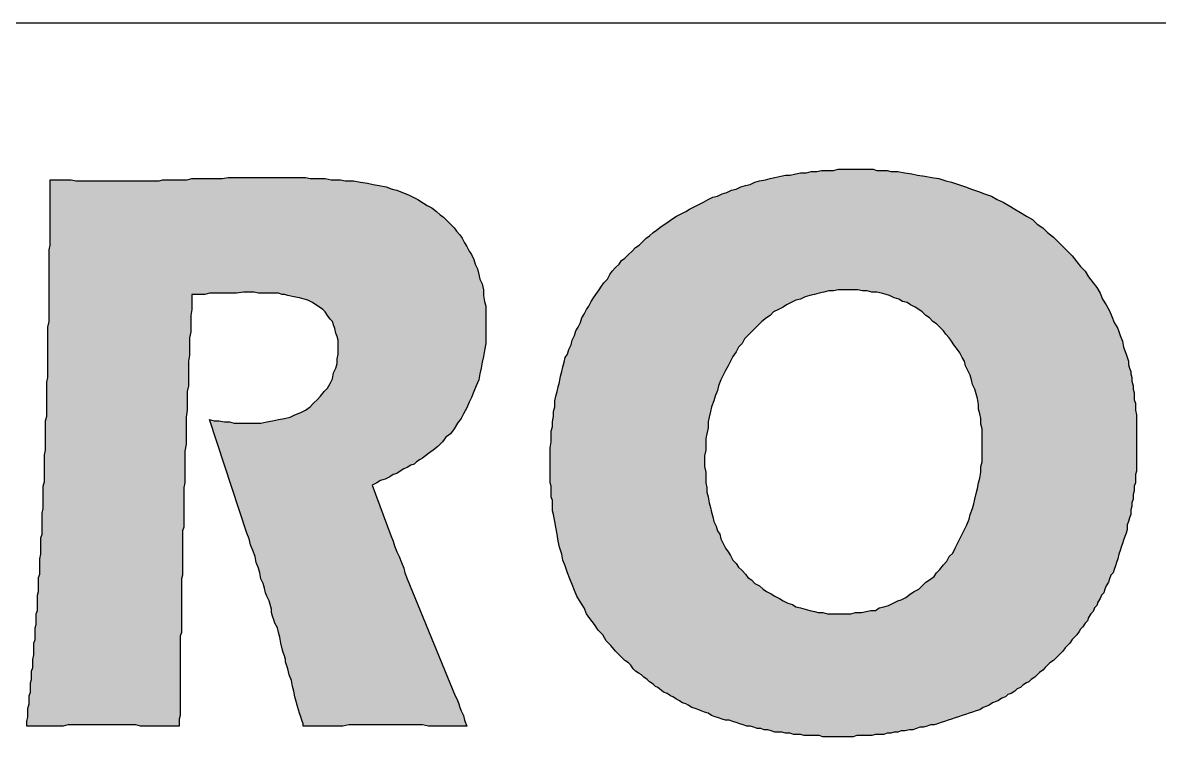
# Model space of a CAD drawing. Extents: x 0 to 3, y 0 to 1.88.
# Drawn here: x 1.393 to 2.196, y 1.361 to 1.875 of the extents above; entities that cross this region are included whole.
import ezdxf

# ---------------------------------------------------------------- set-up
doc = ezdxf.new("R2010")
doc.units = 0
doc.header["$LTSCALE"] = 10
doc.header["$MEASUREMENT"] = 0
doc.layers.add('BDR-18', color=1, linetype='Continuous')

msp = doc.modelspace()

# ---------------------------------------------------------------- hatches: boundary and pattern name
at = {"layer": 'BDR-18', "linetype": 'ByBlock'}
h = msp.add_hatch(color=256, dxfattribs=at)
h.dxf.hatch_style = 1
h.paths.add_polyline_path([(1.97671, 1.68601), (1.97339, 1.68601), (1.96925, 1.68601), (1.96594, 1.68518), (1.96263, 1.68518), (1.95932, 1.68436), (1.95601, 1.68353), (1.95269, 1.6827), (1.94938, 1.68187), (1.94607, 1.68104), (1.94276, 1.67939), (1.93945, 1.67856), (1.93613, 1.6769), (1.93282, 1.67525), (1.93034, 1.67359), (1.92703, 1.67193), (1.92371, 1.67028), (1.92123, 1.66779), (1.91875, 1.66614), (1.91543, 1.66365), (1.91295, 1.66117), (1.91046, 1.65869), (1.90798, 1.6562), (1.9055, 1.65372), (1.90301, 1.65123), (1.90136, 1.64792), (1.89887, 1.64544), (1.89722, 1.64213), (1.89473, 1.63881), (1.89308, 1.6355), (1.89142, 1.63219), (1.88976, 1.62888), (1.88811, 1.62557), (1.88645, 1.62225), (1.8848, 1.61811), (1.88397, 1.6148), (1.88231, 1.61066), (1.88148, 1.60735), (1.87983, 1.60321), (1.879, 1.5999), (1.87817, 1.59576), (1.87734, 1.59244), (1.87734, 1.5883), (1.87652, 1.58416), (1.87569, 1.58085), (1.87569, 1.57671), (1.87569, 1.57257), (1.87486, 1.56843), (1.87486, 1.56429), (1.87486, 1.56098), (1.87569, 1.55684), (1.87569, 1.55353), (1.87569, 1.54939), (1.87652, 1.54607), (1.87652, 1.54276), (1.87734, 1.53945), (1.87817, 1.53531), (1.879, 1.532), (1.87983, 1.52869), (1.88066, 1.52537), (1.88148, 1.52206), (1.88314, 1.51875), (1.88397, 1.51544), (1.88562, 1.51295), (1.88645, 1.50964), (1.88811, 1.50633), (1.88976, 1.50302), (1.89142, 1.50053), (1.89308, 1.49805), (1.89473, 1.49474), (1.89722, 1.49225), (1.89887, 1.48977), (1.90136, 1.48728), (1.90384, 1.4848), (1.9055, 1.48232), (1.90798, 1.48066), (1.91046, 1.47818), (1.91378, 1.47652), (1.91626, 1.47404), (1.91875, 1.47238), (1.92206, 1.47072), (1.92454, 1.46907), (1.92785, 1.46741), (1.93034, 1.46576), (1.93365, 1.4641), (1.93696, 1.46327), (1.93945, 1.46162), (1.94276, 1.46079), (1.94607, 1.45996), (1.94938, 1.45913), (1.95269, 1.4583), (1.95518, 1.45748), (1.95849, 1.45748), (1.9618, 1.45665), (1.96511, 1.45665), (1.96843, 1.45665), (1.97174, 1.45665), (1.97505, 1.45665), (1.97836, 1.45665), (1.98168, 1.45748), (1.98582, 1.45748), (1.98913, 1.4583), (1.99244, 1.45913), (1.99575, 1.45913), (1.99824, 1.46079), (2.00155, 1.46162), (2.00486, 1.46244), (2.00817, 1.4641), (2.01148, 1.46576), (2.01397, 1.46658), (2.01728, 1.46824), (2.02059, 1.47072), (2.02308, 1.47238), (2.02639, 1.47404), (2.02887, 1.47652), (2.03136, 1.479), (2.03384, 1.48066), (2.03715, 1.48314), (2.03881, 1.48563), (2.04129, 1.48811), (2.04378, 1.49142), (2.04626, 1.49391), (2.04792, 1.49722), (2.0504, 1.4997), (2.05206, 1.50302), (2.05371, 1.50633), (2.05537, 1.50964), (2.05703, 1.51295), (2.05868, 1.51627), (2.06034, 1.51958), (2.06199, 1.52372), (2.06282, 1.52703), (2.06448, 1.53117), (2.06531, 1.53448), (2.06613, 1.53779), (2.06696, 1.54193), (2.06779, 1.54525), (2.06862, 1.54939), (2.06945, 1.5527), (2.07027, 1.55684), (2.07027, 1.56098), (2.0711, 1.56429), (2.0711, 1.56843), (2.0711, 1.57174), (2.0711, 1.57588), (2.0711, 1.58002), (2.0711, 1.58334), (2.0711, 1.58748), (2.07027, 1.59079), (2.07027, 1.59493), (2.06945, 1.59824), (2.06862, 1.60155), (2.06862, 1.60486), (2.06779, 1.609), (2.06696, 1.61232), (2.06613, 1.61563), (2.06448, 1.61894), (2.06365, 1.62225), (2.06282, 1.62557), (2.06117, 1.62888), (2.05951, 1.63219), (2.05868, 1.6355), (2.05703, 1.63799), (2.05537, 1.6413), (2.05371, 1.64378), (2.05123, 1.64709), (2.04957, 1.64958), (2.04792, 1.65206), (2.04543, 1.65455), (2.04378, 1.65703), (2.04129, 1.65951), (2.03881, 1.662), (2.03633, 1.66365), (2.03384, 1.66614), (2.03136, 1.66779), (2.02887, 1.67028), (2.02639, 1.67193), (2.0239, 1.67359), (2.02059, 1.67525), (2.01811, 1.6769), (2.0148, 1.67773), (2.01231, 1.67939), (2.009, 1.68021), (2.00569, 1.68187), (2.0032, 1.6827), (1.99989, 1.68353), (1.99658, 1.68436), (1.99327, 1.68436), (1.98996, 1.68518), (1.98664, 1.68518), (1.98333, 1.68601), (1.98002, 1.68601)], flags=16)
h.paths.add_polyline_path([(1.98168, 1.7713), (1.98416, 1.7713), (1.98664, 1.7713), (1.98913, 1.7713), (1.99161, 1.7713), (1.9941, 1.7713), (1.99658, 1.77047), (1.99906, 1.77047), (2.00155, 1.77047), (2.00403, 1.77047), (2.00652, 1.76964), (2.009, 1.76964), (2.01148, 1.76964), (2.01645, 1.76881), (2.02142, 1.76799), (2.02556, 1.76716), (2.03053, 1.76633), (2.0355, 1.7655), (2.04047, 1.76467), (2.04543, 1.76302), (2.04957, 1.76219), (2.05454, 1.76053), (2.05951, 1.75888), (2.06365, 1.75722), (2.06862, 1.75557), (2.07276, 1.75391), (2.07773, 1.75225), (2.08187, 1.74977), (2.08601, 1.74811), (2.09015, 1.74563), (2.09429, 1.74315), (2.09843, 1.74066), (2.10257, 1.73818), (2.10671, 1.73569), (2.11002, 1.73238), (2.11416, 1.7299), (2.11747, 1.72658), (2.12161, 1.72327), (2.12492, 1.71996), (2.12824, 1.71665), (2.13155, 1.71334), (2.13486, 1.71002), (2.13817, 1.70588), (2.14066, 1.70257), (2.14397, 1.69926), (2.14645, 1.69512), (2.14976, 1.69098), (2.15225, 1.68767), (2.15473, 1.68353), (2.15639, 1.67939), (2.15887, 1.67525), (2.16136, 1.67111), (2.16301, 1.66697), (2.16467, 1.66283), (2.16715, 1.65869), (2.16881, 1.65372), (2.17047, 1.64958), (2.17129, 1.64544), (2.17295, 1.64047), (2.17461, 1.6355), (2.17461, 1.63302), (2.17543, 1.63053), (2.17626, 1.62805), (2.17626, 1.62639), (2.17709, 1.62391), (2.17709, 1.62142), (2.17792, 1.61811), (2.17792, 1.61563), (2.17875, 1.61314), (2.17875, 1.61066), (2.17875, 1.60818), (2.17957, 1.60569), (2.17957, 1.60321), (2.17957, 1.60072), (2.1804, 1.59741), (2.1804, 1.59493), (2.1804, 1.59244), (2.1804, 1.58913), (2.1804, 1.58665), (2.1804, 1.58416), (2.1804, 1.58085), (2.1804, 1.57837), (2.1804, 1.57506), (2.1804, 1.57257), (2.1804, 1.56926), (2.1804, 1.56678), (2.1804, 1.56346), (2.1804, 1.56098), (2.1804, 1.55767), (2.17957, 1.55518), (2.17957, 1.55187), (2.17957, 1.54939), (2.17875, 1.5469), (2.17875, 1.54359), (2.17792, 1.54111), (2.17792, 1.53779), (2.17709, 1.53531), (2.17709, 1.53283), (2.17626, 1.53034), (2.17626, 1.52703), (2.17543, 1.52455), (2.17461, 1.52206), (2.17378, 1.51958), (2.17378, 1.51627), (2.17295, 1.51378), (2.17212, 1.5113), (2.17129, 1.50881), (2.17047, 1.50633), (2.16964, 1.50385), (2.16881, 1.50136), (2.16798, 1.49888), (2.16715, 1.49556), (2.16633, 1.49308), (2.1655, 1.4906), (2.16467, 1.48811), (2.16384, 1.48563), (2.16219, 1.48397), (2.16136, 1.48149), (2.16053, 1.479), (2.15887, 1.47652), (2.15805, 1.47404), (2.15722, 1.47155), (2.15556, 1.4699), (2.15473, 1.46741), (2.15308, 1.46493), (2.15225, 1.46244), (2.15059, 1.46079), (2.14976, 1.4583), (2.14811, 1.45665), (2.14645, 1.45416), (2.14562, 1.45168), (2.14397, 1.45002), (2.14231, 1.44754), (2.14066, 1.44588), (2.13983, 1.44423), (2.13817, 1.44174), (2.13652, 1.44009), (2.13486, 1.43843), (2.1332, 1.43595), (2.13155, 1.43429), (2.12989, 1.43263), (2.12824, 1.43015), (2.12658, 1.42849), (2.12492, 1.42684), (2.12327, 1.42518), (2.12161, 1.42353), (2.11913, 1.42187), (2.11747, 1.42021), (2.11582, 1.41856), (2.11416, 1.4169), (2.11168, 1.41525), (2.11002, 1.41359), (2.10836, 1.41193), (2.10588, 1.41028), (2.10422, 1.40862), (2.10257, 1.40779), (2.10008, 1.40614), (2.09843, 1.40448), (2.09594, 1.40365), (2.09429, 1.402), (2.0918, 1.40034), (2.08932, 1.39951), (2.08766, 1.39786), (2.08518, 1.39703), (2.08269, 1.39537), (2.08104, 1.39455), (2.07855, 1.39372), (2.07607, 1.39206), (2.07441, 1.39123), (2.07193, 1.39041), (2.06945, 1.38875), (2.06696, 1.38792), (2.06448, 1.38709), (2.06199, 1.38627), (2.05951, 1.38544), (2.05703, 1.38461), (2.05454, 1.38378), (2.05206, 1.38295), (2.04957, 1.38212), (2.04709, 1.3813), (2.04461, 1.38047), (2.04212, 1.37964), (2.03964, 1.37881), (2.03715, 1.37798), (2.03467, 1.37798), (2.03218, 1.37716), (2.0297, 1.37633), (2.02722, 1.37633), (2.02473, 1.3755), (2.02225, 1.37467), (2.01976, 1.37467), (2.01645, 1.37384), (2.01397, 1.37384), (2.01148, 1.37302), (2.009, 1.37302), (2.00652, 1.37219), (2.00403, 1.37219), (2.00155, 1.37136), (1.99824, 1.37136), (1.99575, 1.37136), (1.99327, 1.37053), (1.99078, 1.37053), (1.9883, 1.37053), (1.98499, 1.37053), (1.9825, 1.37053), (1.98002, 1.3697), (1.97754, 1.3697), (1.97422, 1.3697), (1.97174, 1.3697), (1.96925, 1.3697), (1.96677, 1.3697), (1.96346, 1.3697), (1.96097, 1.3697), (1.95849, 1.3697), (1.95601, 1.37053), (1.95352, 1.37053), (1.95021, 1.37053), (1.94773, 1.37053), (1.94524, 1.37053), (1.94276, 1.37136), (1.94027, 1.37136), (1.93779, 1.37136), (1.93531, 1.37219), (1.93199, 1.37219), (1.92951, 1.37302), (1.92703, 1.37302), (1.92454, 1.37302), (1.92206, 1.37384), (1.91957, 1.37467), (1.91709, 1.37467), (1.9146, 1.3755), (1.91212, 1.3755), (1.90964, 1.37633), (1.90715, 1.37716), (1.90467, 1.37716), (1.90218, 1.37798), (1.8997, 1.37881), (1.89722, 1.37964), (1.89473, 1.38047), (1.89225, 1.3813), (1.88976, 1.3813), (1.88728, 1.38212), (1.8848, 1.38295), (1.88231, 1.38378), (1.87983, 1.38461), (1.87734, 1.38627), (1.87486, 1.38709), (1.87238, 1.38792), (1.87072, 1.38875), (1.86824, 1.38958), (1.86575, 1.39041), (1.86327, 1.39206), (1.86161, 1.39289), (1.85913, 1.39372), (1.85664, 1.39537), (1.85499, 1.3962), (1.8525, 1.39786), (1.85085, 1.39869), (1.84836, 1.40034), (1.84588, 1.40117), (1.84174, 1.40448), (1.84008, 1.40531), (1.83843, 1.40697), (1.83594, 1.40862), (1.83429, 1.41028), (1.8318, 1.41193), (1.83015, 1.41359), (1.82849, 1.41442), (1.82601, 1.41607), (1.82435, 1.41773), (1.82269, 1.42021), (1.82104, 1.42187), (1.81855, 1.42353), (1.8169, 1.42518), (1.81524, 1.42684), (1.81359, 1.42849), (1.81193, 1.43015), (1.80862, 1.43429), (1.80531, 1.4376), (1.80282, 1.44174), (1.79951, 1.44506), (1.79702, 1.4492), (1.79371, 1.45334), (1.79123, 1.45665), (1.78957, 1.46079), (1.78709, 1.46493), (1.7846, 1.46907), (1.78295, 1.47321), (1.78129, 1.47735), (1.77964, 1.48149), (1.77798, 1.48563), (1.77632, 1.4906), (1.77467, 1.49474), (1.77384, 1.49888), (1.77218, 1.50385), (1.77136, 1.50799), (1.77053, 1.51295), (1.7697, 1.51792), (1.76887, 1.52206), (1.76804, 1.52703), (1.76722, 1.52951), (1.76722, 1.532), (1.76722, 1.53448), (1.76722, 1.53697), (1.76639, 1.53945), (1.76639, 1.54193), (1.76639, 1.54442), (1.76639, 1.5469), (1.76556, 1.54939), (1.76556, 1.5527), (1.76556, 1.55518), (1.76556, 1.55767), (1.76556, 1.56015), (1.76556, 1.56263), (1.76556, 1.56678), (1.76556, 1.57009), (1.76556, 1.57423), (1.76639, 1.57837), (1.76639, 1.58168), (1.76639, 1.58582), (1.76722, 1.58913), (1.76722, 1.59244), (1.76804, 1.59658), (1.76804, 1.5999), (1.76887, 1.60321), (1.76887, 1.60735), (1.7697, 1.61066), (1.77053, 1.61397), (1.77136, 1.61728), (1.77218, 1.6206), (1.77301, 1.62474), (1.77384, 1.62805), (1.77467, 1.63136), (1.7755, 1.63467), (1.77632, 1.63799), (1.77798, 1.64047), (1.77881, 1.64378), (1.78046, 1.64709), (1.78129, 1.65041), (1.78295, 1.65372), (1.78378, 1.65703), (1.78543, 1.65951), (1.78709, 1.66283), (1.78792, 1.66614), (1.78957, 1.66862), (1.79123, 1.67193), (1.79288, 1.67442), (1.79454, 1.67773), (1.7962, 1.68021), (1.79785, 1.6827), (1.80034, 1.68601), (1.80199, 1.6885), (1.80365, 1.69098), (1.80613, 1.69346), (1.80779, 1.69678), (1.80945, 1.69926), (1.81193, 1.70174), (1.81441, 1.70423), (1.81607, 1.70671), (1.81855, 1.70837), (1.82104, 1.71085), (1.82352, 1.71334), (1.82601, 1.71582), (1.82849, 1.71748), (1.83097, 1.71996), (1.83346, 1.72244), (1.83594, 1.7241), (1.83843, 1.72658), (1.84091, 1.72824), (1.84422, 1.73072), (1.84671, 1.73238), (1.84919, 1.73404), (1.8525, 1.73652), (1.85499, 1.73818), (1.8583, 1.73983), (1.86161, 1.74149), (1.8641, 1.74315), (1.86741, 1.7448), (1.87072, 1.74646), (1.87403, 1.74811), (1.87734, 1.74977), (1.88066, 1.75143), (1.88397, 1.75225), (1.88728, 1.75391), (1.89059, 1.75474), (1.8939, 1.75639), (1.89722, 1.75722), (1.90053, 1.75888), (1.90384, 1.75971), (1.90715, 1.76053), (1.91046, 1.76219), (1.91378, 1.76302), (1.91792, 1.76385), (1.92123, 1.76467), (1.92454, 1.7655), (1.92868, 1.76633), (1.93199, 1.76716), (1.93531, 1.76716), (1.93945, 1.76799), (1.94276, 1.76881), (1.9469, 1.76881), (1.95021, 1.76964), (1.95435, 1.76964), (1.95766, 1.77047), (1.9618, 1.77047), (1.96594, 1.77047), (1.96925, 1.7713), (1.97339, 1.7713), (1.97754, 1.7713)])
h = msp.add_hatch(color=256, dxfattribs=at)
h.dxf.hatch_style = 1
h.paths.add_polyline_path([(1.39543, 1.37716), (1.39543, 1.38047), (1.39626, 1.38378), (1.39626, 1.38627), (1.39626, 1.38958), (1.39709, 1.39289), (1.39709, 1.39537), (1.39709, 1.39869), (1.39792, 1.40117), (1.39792, 1.40448), (1.39792, 1.40779), (1.39874, 1.41028), (1.39874, 1.41359), (1.39874, 1.41607), (1.39957, 1.41856), (1.39957, 1.42187), (1.39957, 1.42435), (1.4004, 1.42767), (1.4004, 1.43015), (1.4004, 1.43263), (1.4004, 1.43595), (1.40123, 1.43843), (1.40123, 1.44091), (1.40123, 1.4434), (1.40123, 1.44671), (1.40206, 1.4492), (1.40206, 1.45168), (1.40206, 1.45416), (1.40206, 1.45665), (1.40288, 1.45913), (1.40288, 1.46162), (1.40288, 1.4641), (1.40288, 1.46658), (1.40288, 1.4699), (1.40371, 1.47238), (1.40371, 1.47486), (1.40371, 1.47735), (1.40371, 1.47983), (1.40371, 1.48232), (1.40454, 1.4848), (1.40454, 1.48811), (1.40454, 1.4906), (1.40454, 1.49308), (1.40454, 1.49556), (1.40537, 1.49888), (1.40537, 1.50136), (1.40537, 1.50467), (1.40537, 1.50716), (1.40537, 1.51047), (1.4062, 1.51295), (1.4062, 1.51627), (1.4062, 1.51875), (1.4062, 1.52206), (1.4062, 1.52455), (1.4062, 1.52786), (1.40702, 1.53117), (1.40702, 1.53448), (1.40702, 1.53697), (1.40702, 1.54028), (1.40702, 1.54359), (1.40702, 1.5469), (1.40785, 1.55021), (1.40785, 1.55353), (1.40785, 1.55601), (1.40785, 1.55932), (1.40785, 1.56263), (1.40785, 1.56595), (1.40785, 1.56926), (1.40868, 1.57257), (1.40868, 1.57588), (1.40868, 1.5792), (1.40868, 1.58334), (1.40868, 1.58665), (1.40868, 1.58996), (1.40868, 1.59327), (1.40951, 1.59658), (1.40951, 1.5999), (1.40951, 1.60321), (1.40951, 1.60652), (1.40951, 1.61066), (1.40951, 1.61397), (1.40951, 1.61728), (1.40951, 1.6206), (1.41034, 1.62391), (1.41034, 1.62805), (1.41034, 1.63136), (1.41034, 1.63467), (1.41034, 1.63799), (1.41034, 1.64213), (1.41034, 1.64544), (1.41034, 1.64875), (1.41034, 1.65289), (1.41034, 1.6562), (1.41034, 1.65951), (1.41116, 1.66365), (1.41116, 1.66697), (1.41116, 1.67111), (1.41116, 1.67442), (1.41116, 1.67773), (1.41116, 1.68187), (1.41116, 1.68518), (1.41116, 1.6885), (1.41116, 1.69181), (1.41116, 1.69512), (1.41116, 1.69843), (1.41116, 1.70174), (1.41116, 1.70506), (1.41116, 1.70837), (1.41116, 1.71168), (1.41116, 1.71416), (1.41199, 1.71748), (1.41199, 1.72079), (1.41199, 1.72327), (1.41199, 1.72658), (1.41199, 1.72907), (1.41199, 1.73155), (1.41199, 1.73486), (1.41199, 1.73735), (1.41199, 1.73983), (1.41199, 1.74232), (1.41199, 1.7448), (1.41199, 1.74729), (1.41199, 1.74977), (1.41199, 1.75225), (1.41199, 1.75474), (1.41199, 1.75971), (1.41199, 1.76385), (1.41613, 1.76385), (1.41944, 1.76385), (1.42358, 1.76385), (1.4269, 1.76385), (1.43021, 1.76302), (1.43435, 1.76302), (1.43766, 1.76302), (1.44097, 1.76302), (1.44346, 1.76302), (1.44677, 1.76302), (1.45008, 1.76302), (1.45257, 1.76302), (1.45505, 1.76302), (1.45836, 1.76302), (1.46085, 1.76302), (1.46333, 1.76302), (1.46581, 1.76302), (1.4683, 1.76302), (1.47078, 1.76302), (1.47409, 1.76302), (1.47658, 1.76302), (1.47989, 1.76302), (1.48237, 1.76302), (1.48569, 1.76302), (1.489, 1.76302), (1.49148, 1.76385), (1.49479, 1.76385), (1.49811, 1.76385), (1.50225, 1.76385), (1.50556, 1.76385), (1.50887, 1.76385), (1.51218, 1.76467), (1.51632, 1.76467), (1.51964, 1.76467), (1.52295, 1.76467), (1.52709, 1.76467), (1.5304, 1.76467), (1.53371, 1.76467), (1.53785, 1.7655), (1.54116, 1.7655), (1.54448, 1.7655), (1.54862, 1.7655), (1.55193, 1.7655), (1.55524, 1.7655), (1.55855, 1.7655), (1.56187, 1.7655), (1.56601, 1.7655), (1.56932, 1.7655), (1.57346, 1.7655), (1.57677, 1.7655), (1.58091, 1.7655), (1.58505, 1.7655), (1.58836, 1.7655), (1.5925, 1.7655), (1.59581, 1.76467), (1.59995, 1.76467), (1.60327, 1.76467), (1.60658, 1.76467), (1.61072, 1.76385), (1.61403, 1.76385), (1.61734, 1.76385), (1.62066, 1.76302), (1.62397, 1.76302), (1.62645, 1.76302), (1.63142, 1.76219), (1.63639, 1.76136), (1.64053, 1.76053), (1.64467, 1.75971), (1.64964, 1.75888), (1.65378, 1.75722), (1.65709, 1.75639), (1.66123, 1.75474), (1.66537, 1.75308), (1.66868, 1.75143), (1.67199, 1.74977), (1.67613, 1.74729), (1.67862, 1.74563), (1.68193, 1.74397), (1.68524, 1.74149), (1.68773, 1.739), (1.69021, 1.73735), (1.69269, 1.73486), (1.69518, 1.73238), (1.69766, 1.7299), (1.69932, 1.72741), (1.7018, 1.72493), (1.70346, 1.72244), (1.70511, 1.71913), (1.70677, 1.71665), (1.70843, 1.71334), (1.71008, 1.71085), (1.71174, 1.70754), (1.71257, 1.70423), (1.71422, 1.70092), (1.71505, 1.69678), (1.71588, 1.69346), (1.71753, 1.69015), (1.71836, 1.68601), (1.71836, 1.68187), (1.71919, 1.67773), (1.72002, 1.67442), (1.72002, 1.67028), (1.72002, 1.66614), (1.72002, 1.662), (1.72002, 1.65703), (1.72002, 1.65206), (1.72002, 1.64792), (1.71919, 1.64295), (1.71836, 1.63881), (1.71753, 1.63467), (1.71671, 1.63053), (1.71588, 1.62639), (1.71505, 1.62225), (1.71339, 1.61811), (1.71174, 1.61397), (1.71008, 1.60983), (1.70843, 1.60652), (1.70677, 1.60238), (1.70429, 1.59824), (1.70263, 1.59493), (1.70015, 1.59162), (1.69766, 1.58748), (1.69518, 1.58416), (1.69187, 1.58168), (1.68938, 1.57837), (1.68607, 1.57506), (1.68276, 1.57257), (1.67945, 1.57009), (1.6753, 1.56678), (1.67365, 1.56595), (1.67116, 1.56429), (1.66951, 1.56263), (1.66702, 1.56181), (1.66454, 1.56015), (1.66206, 1.55932), (1.65957, 1.55767), (1.65709, 1.55601), (1.6546, 1.55518), (1.65212, 1.55353), (1.64881, 1.55187), (1.6455, 1.55104), (1.64301, 1.54939), (1.6397, 1.54773), (1.65295, 1.51213), (1.6546, 1.50799), (1.65543, 1.50467), (1.65709, 1.50053), (1.65874, 1.49722), (1.6604, 1.49308), (1.66206, 1.48894), (1.66288, 1.48563), (1.66454, 1.48149), (1.69849, 1.39869), (1.69932, 1.39703), (1.70015, 1.39537), (1.70097, 1.39289), (1.7018, 1.39041), (1.70263, 1.38792), (1.70429, 1.38461), (1.70511, 1.3813), (1.70677, 1.37716), (1.70429, 1.37716), (1.7018, 1.37716), (1.69932, 1.37716), (1.69683, 1.37716), (1.69187, 1.37716), (1.68773, 1.37716), (1.68359, 1.37716), (1.67945, 1.37716), (1.6753, 1.37798), (1.67199, 1.37798), (1.66868, 1.37798), (1.66537, 1.37798), (1.66206, 1.37798), (1.65957, 1.37798), (1.65709, 1.37798), (1.6546, 1.37798), (1.65046, 1.37798), (1.64798, 1.37798), (1.6455, 1.37798), (1.64301, 1.37798), (1.64053, 1.37798), (1.63722, 1.37798), (1.6339, 1.37798), (1.63059, 1.37798), (1.62645, 1.37798), (1.62314, 1.37798), (1.619, 1.37716), (1.61486, 1.37716), (1.60989, 1.37716), (1.60575, 1.37716), (1.60078, 1.37716), (1.5983, 1.37716), (1.59581, 1.37716), (1.59333, 1.37716), (1.59085, 1.37716), (1.59085, 1.37881), (1.59002, 1.3813), (1.58919, 1.38378), (1.58836, 1.38627), (1.58753, 1.38875), (1.58671, 1.39206), (1.58588, 1.39455), (1.58505, 1.39786), (1.58422, 1.402), (1.58339, 1.40531), (1.58257, 1.40945), (1.58091, 1.41359), (1.58008, 1.41773), (1.57843, 1.4227), (1.57843, 1.42435), (1.5776, 1.42684), (1.57677, 1.42932), (1.57594, 1.43181), (1.57511, 1.43595), (1.57429, 1.44009), (1.57346, 1.4434), (1.57263, 1.44671), (1.57097, 1.45002), (1.57015, 1.45251), (1.56932, 1.45499), (1.56849, 1.45748), (1.56849, 1.45996), (1.56766, 1.46327), (1.56683, 1.46576), (1.56518, 1.46907), (1.56435, 1.47155), (1.56352, 1.47486), (1.56269, 1.47818), (1.56104, 1.48149), (1.56021, 1.48563), (1.55938, 1.48894), (1.55772, 1.49308), (1.5569, 1.49722), (1.55524, 1.50136), (1.55358, 1.5055), (1.55276, 1.50964), (1.5511, 1.51378), (1.5246, 1.5941), (1.52792, 1.59327), (1.53123, 1.59327), (1.53537, 1.59244), (1.53868, 1.59244), (1.54199, 1.59162), (1.5453, 1.59162), (1.54862, 1.59162), (1.55193, 1.59162), (1.55607, 1.59162), (1.56104, 1.59162), (1.56518, 1.59244), (1.56932, 1.59327), (1.57346, 1.5941), (1.5776, 1.59493), (1.58174, 1.59576), (1.58505, 1.59741), (1.58919, 1.59907), (1.5925, 1.60072), (1.59581, 1.60321), (1.5983, 1.60569), (1.60078, 1.60818), (1.60327, 1.61066), (1.60575, 1.61397), (1.60823, 1.61646), (1.60989, 1.61977), (1.61155, 1.62308), (1.61237, 1.62722), (1.61403, 1.63053), (1.61486, 1.63385), (1.61486, 1.63716), (1.61569, 1.64047), (1.61569, 1.64461), (1.61569, 1.64709), (1.61569, 1.65041), (1.61486, 1.65289), (1.61403, 1.65537), (1.6132, 1.65869), (1.61237, 1.66117), (1.61155, 1.66365), (1.60989, 1.66531), (1.60823, 1.66779), (1.60658, 1.67028), (1.60492, 1.67193), (1.60244, 1.67359), (1.59995, 1.67525), (1.59747, 1.6769), (1.59416, 1.67856), (1.59167, 1.67939), (1.58836, 1.68021), (1.58422, 1.68104), (1.58008, 1.68187), (1.5776, 1.6827), (1.57594, 1.6827), (1.57346, 1.68353), (1.57097, 1.68353), (1.56766, 1.68353), (1.56518, 1.68353), (1.56187, 1.68353), (1.55938, 1.68353), (1.55607, 1.68436), (1.55276, 1.68436), (1.54862, 1.68436), (1.54365, 1.68353), (1.53951, 1.68353), (1.53454, 1.68353), (1.53206, 1.68353), (1.52957, 1.68353), (1.52709, 1.68353), (1.5246, 1.68353), (1.52129, 1.6827), (1.51881, 1.6827), (1.5155, 1.6827), (1.51218, 1.6827), (1.51218, 1.67939), (1.51218, 1.67525), (1.51218, 1.67193), (1.51136, 1.66779), (1.51136, 1.66365), (1.51136, 1.66034), (1.51136, 1.6562), (1.51053, 1.65206), (1.51053, 1.64792), (1.51053, 1.64378), (1.51053, 1.63964), (1.5097, 1.6355), (1.5097, 1.63136), (1.5097, 1.62722), (1.5097, 1.62308), (1.5097, 1.61811), (1.50887, 1.61397), (1.50887, 1.60983), (1.50887, 1.60486), (1.50887, 1.60072), (1.50804, 1.59576), (1.50804, 1.59079), (1.50804, 1.58582), (1.50804, 1.58168), (1.50804, 1.57671), (1.50722, 1.57174), (1.50722, 1.56926), (1.50722, 1.56678), (1.50722, 1.56429), (1.50722, 1.56181), (1.50722, 1.55932), (1.50722, 1.55684), (1.50722, 1.55435), (1.50722, 1.55187), (1.50722, 1.54939), (1.50639, 1.54607), (1.50639, 1.54359), (1.50639, 1.54111), (1.50639, 1.53862), (1.50639, 1.53614), (1.50639, 1.53365), (1.50639, 1.53117), (1.50639, 1.52786), (1.50639, 1.52537), (1.50639, 1.52289), (1.50639, 1.52041), (1.50639, 1.51792), (1.50556, 1.51544), (1.50556, 1.51295), (1.50556, 1.50964), (1.50556, 1.50716), (1.50556, 1.50467), (1.50556, 1.50219), (1.50556, 1.4997), (1.50556, 1.49722), (1.50556, 1.49474), (1.50556, 1.49225), (1.50556, 1.48894), (1.50556, 1.48646), (1.50556, 1.48397), (1.50473, 1.48149), (1.50473, 1.479), (1.50473, 1.47652), (1.50473, 1.47404), (1.50473, 1.47155), (1.50473, 1.46907), (1.50473, 1.46576), (1.50473, 1.46327), (1.50473, 1.46079), (1.50473, 1.4583), (1.50473, 1.45582), (1.50473, 1.45334), (1.50473, 1.45085), (1.50473, 1.44837), (1.50473, 1.44588), (1.50473, 1.4434), (1.5039, 1.44091), (1.5039, 1.4376), (1.5039, 1.43512), (1.5039, 1.43263), (1.5039, 1.43015), (1.5039, 1.42767), (1.5039, 1.42518), (1.5039, 1.4227), (1.5039, 1.42021), (1.5039, 1.41773), (1.5039, 1.41525), (1.5039, 1.41276), (1.5039, 1.41028), (1.5039, 1.40779), (1.5039, 1.40531), (1.5039, 1.40283), (1.5039, 1.39951), (1.5039, 1.39703), (1.5039, 1.39455), (1.5039, 1.39206), (1.5039, 1.38958), (1.5039, 1.38709), (1.5039, 1.38461), (1.50308, 1.38212), (1.50308, 1.37964), (1.50308, 1.37716), (1.50059, 1.37716), (1.49811, 1.37716), (1.49562, 1.37716), (1.49314, 1.37716), (1.489, 1.37716), (1.48403, 1.37716), (1.47989, 1.37716), (1.47575, 1.37716), (1.47244, 1.37798), (1.4683, 1.37798), (1.46499, 1.37798), (1.4625, 1.37798), (1.45919, 1.37798), (1.45671, 1.37798), (1.45422, 1.37798), (1.45174, 1.37798), (1.44843, 1.37798), (1.44429, 1.37798), (1.4418, 1.37798), (1.43932, 1.37798), (1.43683, 1.37798), (1.43435, 1.37798), (1.43104, 1.37798), (1.42772, 1.37798), (1.42441, 1.37798), (1.4211, 1.37716), (1.41696, 1.37716), (1.41282, 1.37716), (1.40868, 1.37716), (1.40454, 1.37716), (1.4004, 1.37716)])

# ---------------------------------------------------------------- linework, layer by layer
for points in [[(1.98168, 1.7713), (1.98416, 1.7713), (1.98664, 1.7713), (1.98913, 1.7713), (1.99161, 1.7713), (1.9941, 1.7713), (1.99658, 1.77047), (1.99906, 1.77047), (2.00155, 1.77047), (2.00403, 1.77047), (2.00652, 1.76964), (2.009, 1.76964), (2.01148, 1.76964), (2.01645, 1.76881), (2.02142, 1.76799), (2.02556, 1.76716), (2.03053, 1.76633), (2.0355, 1.7655), (2.04047, 1.76467), (2.04543, 1.76302), (2.04957, 1.76219), (2.05454, 1.76053), (2.05951, 1.75888), (2.06365, 1.75722), (2.06862, 1.75557), (2.07276, 1.75391), (2.07773, 1.75225), (2.08187, 1.74977), (2.08601, 1.74811), (2.09015, 1.74563), (2.09429, 1.74315), (2.09843, 1.74066), (2.10257, 1.73818), (2.10671, 1.73569), (2.11002, 1.73238), (2.11416, 1.7299), (2.11747, 1.72658), (2.12161, 1.72327), (2.12492, 1.71996), (2.12824, 1.71665), (2.13155, 1.71334), (2.13486, 1.71002), (2.13817, 1.70588), (2.14066, 1.70257), (2.14397, 1.69926), (2.14645, 1.69512), (2.14976, 1.69098), (2.15225, 1.68767), (2.15473, 1.68353), (2.15639, 1.67939), (2.15887, 1.67525), (2.16136, 1.67111), (2.16301, 1.66697), (2.16467, 1.66283), (2.16715, 1.65869), (2.16881, 1.65372), (2.17047, 1.64958), (2.17129, 1.64544), (2.17295, 1.64047), (2.17461, 1.6355), (2.17461, 1.63302), (2.17543, 1.63053), (2.17626, 1.62805), (2.17626, 1.62639), (2.17709, 1.62391), (2.17709, 1.62142), (2.17792, 1.61811), (2.17792, 1.61563), (2.17875, 1.61314), (2.17875, 1.61066), (2.17875, 1.60818), (2.17957, 1.60569), (2.17957, 1.60321), (2.17957, 1.60072), (2.1804, 1.59741), (2.1804, 1.59493), (2.1804, 1.59244), (2.1804, 1.58913), (2.1804, 1.58665), (2.1804, 1.58416), (2.1804, 1.58085), (2.1804, 1.57837), (2.1804, 1.57506), (2.1804, 1.57257), (2.1804, 1.56926), (2.1804, 1.56678), (2.1804, 1.56346), (2.1804, 1.56098), (2.1804, 1.55767), (2.17957, 1.55518), (2.17957, 1.55187), (2.17957, 1.54939), (2.17875, 1.5469), (2.17875, 1.54359), (2.17792, 1.54111), (2.17792, 1.53779), (2.17709, 1.53531), (2.17709, 1.53283), (2.17626, 1.53034), (2.17626, 1.52703), (2.17543, 1.52455), (2.17461, 1.52206), (2.17378, 1.51958), (2.17378, 1.51627), (2.17295, 1.51378), (2.17212, 1.5113), (2.17129, 1.50881), (2.17047, 1.50633), (2.16964, 1.50385), (2.16881, 1.50136), (2.16798, 1.49888), (2.16715, 1.49556), (2.16633, 1.49308), (2.1655, 1.4906), (2.16467, 1.48811), (2.16384, 1.48563), (2.16219, 1.48397), (2.16136, 1.48149), (2.16053, 1.479), (2.15887, 1.47652), (2.15805, 1.47404), (2.15722, 1.47155), (2.15556, 1.4699), (2.15473, 1.46741), (2.15308, 1.46493), (2.15225, 1.46244), (2.15059, 1.46079), (2.14976, 1.4583), (2.14811, 1.45665), (2.14645, 1.45416), (2.14562, 1.45168), (2.14397, 1.45002), (2.14231, 1.44754), (2.14066, 1.44588), (2.13983, 1.44423), (2.13817, 1.44174), (2.13652, 1.44009), (2.13486, 1.43843), (2.1332, 1.43595), (2.13155, 1.43429), (2.12989, 1.43263), (2.12824, 1.43015), (2.12658, 1.42849), (2.12492, 1.42684), (2.12327, 1.42518), (2.12161, 1.42353), (2.11913, 1.42187), (2.11747, 1.42021), (2.11582, 1.41856), (2.11416, 1.4169), (2.11168, 1.41525), (2.11002, 1.41359), (2.10836, 1.41193), (2.10588, 1.41028), (2.10422, 1.40862), (2.10257, 1.40779), (2.10008, 1.40614), (2.09843, 1.40448), (2.09594, 1.40365), (2.09429, 1.402), (2.0918, 1.40034), (2.08932, 1.39951), (2.08766, 1.39786), (2.08518, 1.39703), (2.08269, 1.39537), (2.08104, 1.39455), (2.07855, 1.39372), (2.07607, 1.39206), (2.07441, 1.39123), (2.07193, 1.39041), (2.06945, 1.38875), (2.06696, 1.38792), (2.06448, 1.38709), (2.06199, 1.38627), (2.05951, 1.38544), (2.05703, 1.38461), (2.05454, 1.38378), (2.05206, 1.38295), (2.04957, 1.38212), (2.04709, 1.3813), (2.04461, 1.38047), (2.04212, 1.37964), (2.03964, 1.37881), (2.03715, 1.37798), (2.03467, 1.37798), (2.03218, 1.37716), (2.0297, 1.37633), (2.02722, 1.37633), (2.02473, 1.3755), (2.02225, 1.37467), (2.01976, 1.37467), (2.01645, 1.37384), (2.01397, 1.37384), (2.01148, 1.37302), (2.009, 1.37302), (2.00652, 1.37219), (2.00403, 1.37219), (2.00155, 1.37136), (1.99824, 1.37136), (1.99575, 1.37136), (1.99327, 1.37053), (1.99078, 1.37053), (1.9883, 1.37053), (1.98499, 1.37053), (1.9825, 1.37053), (1.98002, 1.3697), (1.97754, 1.3697), (1.97422, 1.3697), (1.97174, 1.3697), (1.96925, 1.3697), (1.96677, 1.3697), (1.96346, 1.3697), (1.96097, 1.3697), (1.95849, 1.3697), (1.95601, 1.37053), (1.95352, 1.37053), (1.95021, 1.37053), (1.94773, 1.37053), (1.94524, 1.37053), (1.94276, 1.37136), (1.94027, 1.37136), (1.93779, 1.37136), (1.93531, 1.37219), (1.93199, 1.37219), (1.92951, 1.37302), (1.92703, 1.37302), (1.92454, 1.37302), (1.92206, 1.37384), (1.91957, 1.37467), (1.91709, 1.37467), (1.9146, 1.3755), (1.91212, 1.3755), (1.90964, 1.37633), (1.90715, 1.37716), (1.90467, 1.37716), (1.90218, 1.37798), (1.8997, 1.37881), (1.89722, 1.37964), (1.89473, 1.38047), (1.89225, 1.3813), (1.88976, 1.3813), (1.88728, 1.38212), (1.8848, 1.38295), (1.88231, 1.38378), (1.87983, 1.38461), (1.87734, 1.38627), (1.87486, 1.38709), (1.87238, 1.38792), (1.87072, 1.38875), (1.86824, 1.38958), (1.86575, 1.39041), (1.86327, 1.39206), (1.86161, 1.39289), (1.85913, 1.39372), (1.85664, 1.39537), (1.85499, 1.3962), (1.8525, 1.39786), (1.85085, 1.39869), (1.84836, 1.40034), (1.84588, 1.40117), (1.84174, 1.40448), (1.84008, 1.40531), (1.83843, 1.40697), (1.83594, 1.40862), (1.83429, 1.41028), (1.8318, 1.41193), (1.83015, 1.41359), (1.82849, 1.41442), (1.82601, 1.41607), (1.82435, 1.41773), (1.82269, 1.42021), (1.82104, 1.42187), (1.81855, 1.42353), (1.8169, 1.42518), (1.81524, 1.42684), (1.81359, 1.42849), (1.81193, 1.43015), (1.80862, 1.43429), (1.80531, 1.4376), (1.80282, 1.44174), (1.79951, 1.44506), (1.79702, 1.4492), (1.79371, 1.45334), (1.79123, 1.45665), (1.78957, 1.46079), (1.78709, 1.46493), (1.7846, 1.46907), (1.78295, 1.47321), (1.78129, 1.47735), (1.77964, 1.48149), (1.77798, 1.48563), (1.77632, 1.4906), (1.77467, 1.49474), (1.77384, 1.49888), (1.77218, 1.50385), (1.77136, 1.50799), (1.77053, 1.51295), (1.7697, 1.51792), (1.76887, 1.52206), (1.76804, 1.52703), (1.76722, 1.52951), (1.76722, 1.532), (1.76722, 1.53448), (1.76722, 1.53697), (1.76639, 1.53945), (1.76639, 1.54193), (1.76639, 1.54442), (1.76639, 1.5469), (1.76556, 1.54939), (1.76556, 1.5527), (1.76556, 1.55518), (1.76556, 1.55767), (1.76556, 1.56015), (1.76556, 1.56263), (1.76556, 1.56678), (1.76556, 1.57009), (1.76556, 1.57423), (1.76639, 1.57837), (1.76639, 1.58168), (1.76639, 1.58582), (1.76722, 1.58913), (1.76722, 1.59244), (1.76804, 1.59658), (1.76804, 1.5999), (1.76887, 1.60321), (1.76887, 1.60735), (1.7697, 1.61066), (1.77053, 1.61397), (1.77136, 1.61728), (1.77218, 1.6206), (1.77301, 1.62474), (1.77384, 1.62805), (1.77467, 1.63136), (1.7755, 1.63467), (1.77632, 1.63799), (1.77798, 1.64047), (1.77881, 1.64378), (1.78046, 1.64709), (1.78129, 1.65041), (1.78295, 1.65372), (1.78378, 1.65703), (1.78543, 1.65951), (1.78709, 1.66283), (1.78792, 1.66614), (1.78957, 1.66862), (1.79123, 1.67193), (1.79288, 1.67442), (1.79454, 1.67773), (1.7962, 1.68021), (1.79785, 1.6827), (1.80034, 1.68601), (1.80199, 1.6885), (1.80365, 1.69098), (1.80613, 1.69346), (1.80779, 1.69678), (1.80945, 1.69926), (1.81193, 1.70174), (1.81441, 1.70423), (1.81607, 1.70671), (1.81855, 1.70837), (1.82104, 1.71085), (1.82352, 1.71334), (1.82601, 1.71582), (1.82849, 1.71748), (1.83097, 1.71996), (1.83346, 1.72244), (1.83594, 1.7241), (1.83843, 1.72658), (1.84091, 1.72824), (1.84422, 1.73072), (1.84671, 1.73238), (1.84919, 1.73404), (1.8525, 1.73652), (1.85499, 1.73818), (1.8583, 1.73983), (1.86161, 1.74149), (1.8641, 1.74315), (1.86741, 1.7448), (1.87072, 1.74646), (1.87403, 1.74811), (1.87734, 1.74977), (1.88066, 1.75143), (1.88397, 1.75225), (1.88728, 1.75391), (1.89059, 1.75474), (1.8939, 1.75639), (1.89722, 1.75722), (1.90053, 1.75888), (1.90384, 1.75971), (1.90715, 1.76053), (1.91046, 1.76219), (1.91378, 1.76302), (1.91792, 1.76385), (1.92123, 1.76467), (1.92454, 1.7655), (1.92868, 1.76633), (1.93199, 1.76716), (1.93531, 1.76716), (1.93945, 1.76799), (1.94276, 1.76881), (1.9469, 1.76881), (1.95021, 1.76964), (1.95435, 1.76964), (1.95766, 1.77047), (1.9618, 1.77047), (1.96594, 1.77047), (1.96925, 1.7713), (1.97339, 1.7713), (1.97754, 1.7713)], [(1.39543, 1.37716), (1.39543, 1.38047), (1.39626, 1.38378), (1.39626, 1.38627), (1.39626, 1.38958), (1.39709, 1.39289), (1.39709, 1.39537), (1.39709, 1.39869), (1.39792, 1.40117), (1.39792, 1.40448), (1.39792, 1.40779), (1.39874, 1.41028), (1.39874, 1.41359), (1.39874, 1.41607), (1.39957, 1.41856), (1.39957, 1.42187), (1.39957, 1.42435), (1.4004, 1.42767), (1.4004, 1.43015), (1.4004, 1.43263), (1.4004, 1.43595), (1.40123, 1.43843), (1.40123, 1.44091), (1.40123, 1.4434), (1.40123, 1.44671), (1.40206, 1.4492), (1.40206, 1.45168), (1.40206, 1.45416), (1.40206, 1.45665), (1.40288, 1.45913), (1.40288, 1.46162), (1.40288, 1.4641), (1.40288, 1.46658), (1.40288, 1.4699), (1.40371, 1.47238), (1.40371, 1.47486), (1.40371, 1.47735), (1.40371, 1.47983), (1.40371, 1.48232), (1.40454, 1.4848), (1.40454, 1.48811), (1.40454, 1.4906), (1.40454, 1.49308), (1.40454, 1.49556), (1.40537, 1.49888), (1.40537, 1.50136), (1.40537, 1.50467), (1.40537, 1.50716), (1.40537, 1.51047), (1.4062, 1.51295), (1.4062, 1.51627), (1.4062, 1.51875), (1.4062, 1.52206), (1.4062, 1.52455), (1.4062, 1.52786), (1.40702, 1.53117), (1.40702, 1.53448), (1.40702, 1.53697), (1.40702, 1.54028), (1.40702, 1.54359), (1.40702, 1.5469), (1.40785, 1.55021), (1.40785, 1.55353), (1.40785, 1.55601), (1.40785, 1.55932), (1.40785, 1.56263), (1.40785, 1.56595), (1.40785, 1.56926), (1.40868, 1.57257), (1.40868, 1.57588), (1.40868, 1.5792), (1.40868, 1.58334), (1.40868, 1.58665), (1.40868, 1.58996), (1.40868, 1.59327), (1.40951, 1.59658), (1.40951, 1.5999), (1.40951, 1.60321), (1.40951, 1.60652), (1.40951, 1.61066), (1.40951, 1.61397), (1.40951, 1.61728), (1.40951, 1.6206), (1.41034, 1.62391), (1.41034, 1.62805), (1.41034, 1.63136), (1.41034, 1.63467), (1.41034, 1.63799), (1.41034, 1.64213), (1.41034, 1.64544), (1.41034, 1.64875), (1.41034, 1.65289), (1.41034, 1.6562), (1.41034, 1.65951), (1.41116, 1.66365), (1.41116, 1.66697), (1.41116, 1.67111), (1.41116, 1.67442), (1.41116, 1.67773), (1.41116, 1.68187), (1.41116, 1.68518), (1.41116, 1.6885), (1.41116, 1.69181), (1.41116, 1.69512), (1.41116, 1.69843), (1.41116, 1.70174), (1.41116, 1.70506), (1.41116, 1.70837), (1.41116, 1.71168), (1.41116, 1.71416), (1.41199, 1.71748), (1.41199, 1.72079), (1.41199, 1.72327), (1.41199, 1.72658), (1.41199, 1.72907), (1.41199, 1.73155), (1.41199, 1.73486), (1.41199, 1.73735), (1.41199, 1.73983), (1.41199, 1.74232), (1.41199, 1.7448), (1.41199, 1.74729), (1.41199, 1.74977), (1.41199, 1.75225), (1.41199, 1.75474), (1.41199, 1.75971), (1.41199, 1.76385), (1.41613, 1.76385), (1.41944, 1.76385), (1.42358, 1.76385), (1.4269, 1.76385), (1.43021, 1.76302), (1.43435, 1.76302), (1.43766, 1.76302), (1.44097, 1.76302), (1.44346, 1.76302), (1.44677, 1.76302), (1.45008, 1.76302), (1.45257, 1.76302), (1.45505, 1.76302), (1.45836, 1.76302), (1.46085, 1.76302), (1.46333, 1.76302), (1.46581, 1.76302), (1.4683, 1.76302), (1.47078, 1.76302), (1.47409, 1.76302), (1.47658, 1.76302), (1.47989, 1.76302), (1.48237, 1.76302), (1.48569, 1.76302), (1.489, 1.76302), (1.49148, 1.76385), (1.49479, 1.76385), (1.49811, 1.76385), (1.50225, 1.76385), (1.50556, 1.76385), (1.50887, 1.76385), (1.51218, 1.76467), (1.51632, 1.76467), (1.51964, 1.76467), (1.52295, 1.76467), (1.52709, 1.76467), (1.5304, 1.76467), (1.53371, 1.76467), (1.53785, 1.7655), (1.54116, 1.7655), (1.54448, 1.7655), (1.54862, 1.7655), (1.55193, 1.7655), (1.55524, 1.7655), (1.55855, 1.7655), (1.56187, 1.7655), (1.56601, 1.7655), (1.56932, 1.7655), (1.57346, 1.7655), (1.57677, 1.7655), (1.58091, 1.7655), (1.58505, 1.7655), (1.58836, 1.7655), (1.5925, 1.7655), (1.59581, 1.76467), (1.59995, 1.76467), (1.60327, 1.76467), (1.60658, 1.76467), (1.61072, 1.76385), (1.61403, 1.76385), (1.61734, 1.76385), (1.62066, 1.76302), (1.62397, 1.76302), (1.62645, 1.76302), (1.63142, 1.76219), (1.63639, 1.76136), (1.64053, 1.76053), (1.64467, 1.75971), (1.64964, 1.75888), (1.65378, 1.75722), (1.65709, 1.75639), (1.66123, 1.75474), (1.66537, 1.75308), (1.66868, 1.75143), (1.67199, 1.74977), (1.67613, 1.74729), (1.67862, 1.74563), (1.68193, 1.74397), (1.68524, 1.74149), (1.68773, 1.739), (1.69021, 1.73735), (1.69269, 1.73486), (1.69518, 1.73238), (1.69766, 1.7299), (1.69932, 1.72741), (1.7018, 1.72493), (1.70346, 1.72244), (1.70511, 1.71913), (1.70677, 1.71665), (1.70843, 1.71334), (1.71008, 1.71085), (1.71174, 1.70754), (1.71257, 1.70423), (1.71422, 1.70092), (1.71505, 1.69678), (1.71588, 1.69346), (1.71753, 1.69015), (1.71836, 1.68601), (1.71836, 1.68187), (1.71919, 1.67773), (1.72002, 1.67442), (1.72002, 1.67028), (1.72002, 1.66614), (1.72002, 1.662), (1.72002, 1.65703), (1.72002, 1.65206), (1.72002, 1.64792), (1.71919, 1.64295), (1.71836, 1.63881), (1.71753, 1.63467), (1.71671, 1.63053), (1.71588, 1.62639), (1.71505, 1.62225), (1.71339, 1.61811), (1.71174, 1.61397), (1.71008, 1.60983), (1.70843, 1.60652), (1.70677, 1.60238), (1.70429, 1.59824), (1.70263, 1.59493), (1.70015, 1.59162), (1.69766, 1.58748), (1.69518, 1.58416), (1.69187, 1.58168), (1.68938, 1.57837), (1.68607, 1.57506), (1.68276, 1.57257), (1.67945, 1.57009), (1.6753, 1.56678), (1.67365, 1.56595), (1.67116, 1.56429), (1.66951, 1.56263), (1.66702, 1.56181), (1.66454, 1.56015), (1.66206, 1.55932), (1.65957, 1.55767), (1.65709, 1.55601), (1.6546, 1.55518), (1.65212, 1.55353), (1.64881, 1.55187), (1.6455, 1.55104), (1.64301, 1.54939), (1.6397, 1.54773), (1.65295, 1.51213), (1.6546, 1.50799), (1.65543, 1.50467), (1.65709, 1.50053), (1.65874, 1.49722), (1.6604, 1.49308), (1.66206, 1.48894), (1.66288, 1.48563), (1.66454, 1.48149), (1.69849, 1.39869), (1.69932, 1.39703), (1.70015, 1.39537), (1.70097, 1.39289), (1.7018, 1.39041), (1.70263, 1.38792), (1.70429, 1.38461), (1.70511, 1.3813), (1.70677, 1.37716), (1.70429, 1.37716), (1.7018, 1.37716), (1.69932, 1.37716), (1.69683, 1.37716), (1.69187, 1.37716), (1.68773, 1.37716), (1.68359, 1.37716), (1.67945, 1.37716), (1.6753, 1.37798), (1.67199, 1.37798), (1.66868, 1.37798), (1.66537, 1.37798), (1.66206, 1.37798), (1.65957, 1.37798), (1.65709, 1.37798), (1.6546, 1.37798), (1.65046, 1.37798), (1.64798, 1.37798), (1.6455, 1.37798), (1.64301, 1.37798), (1.64053, 1.37798), (1.63722, 1.37798), (1.6339, 1.37798), (1.63059, 1.37798), (1.62645, 1.37798), (1.62314, 1.37798), (1.619, 1.37716), (1.61486, 1.37716), (1.60989, 1.37716), (1.60575, 1.37716), (1.60078, 1.37716), (1.5983, 1.37716), (1.59581, 1.37716), (1.59333, 1.37716), (1.59085, 1.37716), (1.59085, 1.37881), (1.59002, 1.3813), (1.58919, 1.38378), (1.58836, 1.38627), (1.58753, 1.38875), (1.58671, 1.39206), (1.58588, 1.39455), (1.58505, 1.39786), (1.58422, 1.402), (1.58339, 1.40531), (1.58257, 1.40945), (1.58091, 1.41359), (1.58008, 1.41773), (1.57843, 1.4227), (1.57843, 1.42435), (1.5776, 1.42684), (1.57677, 1.42932), (1.57594, 1.43181), (1.57511, 1.43595), (1.57429, 1.44009), (1.57346, 1.4434), (1.57263, 1.44671), (1.57097, 1.45002), (1.57015, 1.45251), (1.56932, 1.45499), (1.56849, 1.45748), (1.56849, 1.45996), (1.56766, 1.46327), (1.56683, 1.46576), (1.56518, 1.46907), (1.56435, 1.47155), (1.56352, 1.47486), (1.56269, 1.47818), (1.56104, 1.48149), (1.56021, 1.48563), (1.55938, 1.48894), (1.55772, 1.49308), (1.5569, 1.49722), (1.55524, 1.50136), (1.55358, 1.5055), (1.55276, 1.50964), (1.5511, 1.51378), (1.5246, 1.5941), (1.52792, 1.59327), (1.53123, 1.59327), (1.53537, 1.59244), (1.53868, 1.59244), (1.54199, 1.59162), (1.5453, 1.59162), (1.54862, 1.59162), (1.55193, 1.59162), (1.55607, 1.59162), (1.56104, 1.59162), (1.56518, 1.59244), (1.56932, 1.59327), (1.57346, 1.5941), (1.5776, 1.59493), (1.58174, 1.59576), (1.58505, 1.59741), (1.58919, 1.59907), (1.5925, 1.60072), (1.59581, 1.60321), (1.5983, 1.60569), (1.60078, 1.60818), (1.60327, 1.61066), (1.60575, 1.61397), (1.60823, 1.61646), (1.60989, 1.61977), (1.61155, 1.62308), (1.61237, 1.62722), (1.61403, 1.63053), (1.61486, 1.63385), (1.61486, 1.63716), (1.61569, 1.64047), (1.61569, 1.64461), (1.61569, 1.64709), (1.61569, 1.65041), (1.61486, 1.65289), (1.61403, 1.65537), (1.6132, 1.65869), (1.61237, 1.66117), (1.61155, 1.66365), (1.60989, 1.66531), (1.60823, 1.66779), (1.60658, 1.67028), (1.60492, 1.67193), (1.60244, 1.67359), (1.59995, 1.67525), (1.59747, 1.6769), (1.59416, 1.67856), (1.59167, 1.67939), (1.58836, 1.68021), (1.58422, 1.68104), (1.58008, 1.68187), (1.5776, 1.6827), (1.57594, 1.6827), (1.57346, 1.68353), (1.57097, 1.68353), (1.56766, 1.68353), (1.56518, 1.68353), (1.56187, 1.68353), (1.55938, 1.68353), (1.55607, 1.68436), (1.55276, 1.68436), (1.54862, 1.68436), (1.54365, 1.68353), (1.53951, 1.68353), (1.53454, 1.68353), (1.53206, 1.68353), (1.52957, 1.68353), (1.52709, 1.68353), (1.5246, 1.68353), (1.52129, 1.6827), (1.51881, 1.6827), (1.5155, 1.6827), (1.51218, 1.6827), (1.51218, 1.67939), (1.51218, 1.67525), (1.51218, 1.67193), (1.51136, 1.66779), (1.51136, 1.66365), (1.51136, 1.66034), (1.51136, 1.6562), (1.51053, 1.65206), (1.51053, 1.64792), (1.51053, 1.64378), (1.51053, 1.63964), (1.5097, 1.6355), (1.5097, 1.63136), (1.5097, 1.62722), (1.5097, 1.62308), (1.5097, 1.61811), (1.50887, 1.61397), (1.50887, 1.60983), (1.50887, 1.60486), (1.50887, 1.60072), (1.50804, 1.59576), (1.50804, 1.59079), (1.50804, 1.58582), (1.50804, 1.58168), (1.50804, 1.57671), (1.50722, 1.57174), (1.50722, 1.56926), (1.50722, 1.56678), (1.50722, 1.56429), (1.50722, 1.56181), (1.50722, 1.55932), (1.50722, 1.55684), (1.50722, 1.55435), (1.50722, 1.55187), (1.50722, 1.54939), (1.50639, 1.54607), (1.50639, 1.54359), (1.50639, 1.54111), (1.50639, 1.53862), (1.50639, 1.53614), (1.50639, 1.53365), (1.50639, 1.53117), (1.50639, 1.52786), (1.50639, 1.52537), (1.50639, 1.52289), (1.50639, 1.52041), (1.50639, 1.51792), (1.50556, 1.51544), (1.50556, 1.51295), (1.50556, 1.50964), (1.50556, 1.50716), (1.50556, 1.50467), (1.50556, 1.50219), (1.50556, 1.4997), (1.50556, 1.49722), (1.50556, 1.49474), (1.50556, 1.49225), (1.50556, 1.48894), (1.50556, 1.48646), (1.50556, 1.48397), (1.50473, 1.48149), (1.50473, 1.479), (1.50473, 1.47652), (1.50473, 1.47404), (1.50473, 1.47155), (1.50473, 1.46907), (1.50473, 1.46576), (1.50473, 1.46327), (1.50473, 1.46079), (1.50473, 1.4583), (1.50473, 1.45582), (1.50473, 1.45334), (1.50473, 1.45085), (1.50473, 1.44837), (1.50473, 1.44588), (1.50473, 1.4434), (1.5039, 1.44091), (1.5039, 1.4376), (1.5039, 1.43512), (1.5039, 1.43263), (1.5039, 1.43015), (1.5039, 1.42767), (1.5039, 1.42518), (1.5039, 1.4227), (1.5039, 1.42021), (1.5039, 1.41773), (1.5039, 1.41525), (1.5039, 1.41276), (1.5039, 1.41028), (1.5039, 1.40779), (1.5039, 1.40531), (1.5039, 1.40283), (1.5039, 1.39951), (1.5039, 1.39703), (1.5039, 1.39455), (1.5039, 1.39206), (1.5039, 1.38958), (1.5039, 1.38709), (1.5039, 1.38461), (1.50308, 1.38212), (1.50308, 1.37964), (1.50308, 1.37716), (1.50059, 1.37716), (1.49811, 1.37716), (1.49562, 1.37716), (1.49314, 1.37716), (1.489, 1.37716), (1.48403, 1.37716), (1.47989, 1.37716), (1.47575, 1.37716), (1.47244, 1.37798), (1.4683, 1.37798), (1.46499, 1.37798), (1.4625, 1.37798), (1.45919, 1.37798), (1.45671, 1.37798), (1.45422, 1.37798), (1.45174, 1.37798), (1.44843, 1.37798), (1.44429, 1.37798), (1.4418, 1.37798), (1.43932, 1.37798), (1.43683, 1.37798), (1.43435, 1.37798), (1.43104, 1.37798), (1.42772, 1.37798), (1.42441, 1.37798), (1.4211, 1.37716), (1.41696, 1.37716), (1.41282, 1.37716), (1.40868, 1.37716), (1.40454, 1.37716), (1.4004, 1.37716)], [(1.97671, 1.68601), (1.97339, 1.68601), (1.96925, 1.68601), (1.96594, 1.68518), (1.96263, 1.68518), (1.95932, 1.68436), (1.95601, 1.68353), (1.95269, 1.6827), (1.94938, 1.68187), (1.94607, 1.68104), (1.94276, 1.67939), (1.93945, 1.67856), (1.93613, 1.6769), (1.93282, 1.67525), (1.93034, 1.67359), (1.92703, 1.67193), (1.92371, 1.67028), (1.92123, 1.66779), (1.91875, 1.66614), (1.91543, 1.66365), (1.91295, 1.66117), (1.91046, 1.65869), (1.90798, 1.6562), (1.9055, 1.65372), (1.90301, 1.65123), (1.90136, 1.64792), (1.89887, 1.64544), (1.89722, 1.64213), (1.89473, 1.63881), (1.89308, 1.6355), (1.89142, 1.63219), (1.88976, 1.62888), (1.88811, 1.62557), (1.88645, 1.62225), (1.8848, 1.61811), (1.88397, 1.6148), (1.88231, 1.61066), (1.88148, 1.60735), (1.87983, 1.60321), (1.879, 1.5999), (1.87817, 1.59576), (1.87734, 1.59244), (1.87734, 1.5883), (1.87652, 1.58416), (1.87569, 1.58085), (1.87569, 1.57671), (1.87569, 1.57257), (1.87486, 1.56843), (1.87486, 1.56429), (1.87486, 1.56098), (1.87569, 1.55684), (1.87569, 1.55353), (1.87569, 1.54939), (1.87652, 1.54607), (1.87652, 1.54276), (1.87734, 1.53945), (1.87817, 1.53531), (1.879, 1.532), (1.87983, 1.52869), (1.88066, 1.52537), (1.88148, 1.52206), (1.88314, 1.51875), (1.88397, 1.51544), (1.88562, 1.51295), (1.88645, 1.50964), (1.88811, 1.50633), (1.88976, 1.50302), (1.89142, 1.50053), (1.89308, 1.49805), (1.89473, 1.49474), (1.89722, 1.49225), (1.89887, 1.48977), (1.90136, 1.48728), (1.90384, 1.4848), (1.9055, 1.48232), (1.90798, 1.48066), (1.91046, 1.47818), (1.91378, 1.47652), (1.91626, 1.47404), (1.91875, 1.47238), (1.92206, 1.47072), (1.92454, 1.46907), (1.92785, 1.46741), (1.93034, 1.46576), (1.93365, 1.4641), (1.93696, 1.46327), (1.93945, 1.46162), (1.94276, 1.46079), (1.94607, 1.45996), (1.94938, 1.45913), (1.95269, 1.4583), (1.95518, 1.45748), (1.95849, 1.45748), (1.9618, 1.45665), (1.96511, 1.45665), (1.96843, 1.45665), (1.97174, 1.45665), (1.97505, 1.45665), (1.97836, 1.45665), (1.98168, 1.45748), (1.98582, 1.45748), (1.98913, 1.4583), (1.99244, 1.45913), (1.99575, 1.45913), (1.99824, 1.46079), (2.00155, 1.46162), (2.00486, 1.46244), (2.00817, 1.4641), (2.01148, 1.46576), (2.01397, 1.46658), (2.01728, 1.46824), (2.02059, 1.47072), (2.02308, 1.47238), (2.02639, 1.47404), (2.02887, 1.47652), (2.03136, 1.479), (2.03384, 1.48066), (2.03715, 1.48314), (2.03881, 1.48563), (2.04129, 1.48811), (2.04378, 1.49142), (2.04626, 1.49391), (2.04792, 1.49722), (2.0504, 1.4997), (2.05206, 1.50302), (2.05371, 1.50633), (2.05537, 1.50964), (2.05703, 1.51295), (2.05868, 1.51627), (2.06034, 1.51958), (2.06199, 1.52372), (2.06282, 1.52703), (2.06448, 1.53117), (2.06531, 1.53448), (2.06613, 1.53779), (2.06696, 1.54193), (2.06779, 1.54525), (2.06862, 1.54939), (2.06945, 1.5527), (2.07027, 1.55684), (2.07027, 1.56098), (2.0711, 1.56429), (2.0711, 1.56843), (2.0711, 1.57174), (2.0711, 1.57588), (2.0711, 1.58002), (2.0711, 1.58334), (2.0711, 1.58748), (2.07027, 1.59079), (2.07027, 1.59493), (2.06945, 1.59824), (2.06862, 1.60155), (2.06862, 1.60486), (2.06779, 1.609), (2.06696, 1.61232), (2.06613, 1.61563), (2.06448, 1.61894), (2.06365, 1.62225), (2.06282, 1.62557), (2.06117, 1.62888), (2.05951, 1.63219), (2.05868, 1.6355), (2.05703, 1.63799), (2.05537, 1.6413), (2.05371, 1.64378), (2.05123, 1.64709), (2.04957, 1.64958), (2.04792, 1.65206), (2.04543, 1.65455), (2.04378, 1.65703), (2.04129, 1.65951), (2.03881, 1.662), (2.03633, 1.66365), (2.03384, 1.66614), (2.03136, 1.66779), (2.02887, 1.67028), (2.02639, 1.67193), (2.0239, 1.67359), (2.02059, 1.67525), (2.01811, 1.6769), (2.0148, 1.67773), (2.01231, 1.67939), (2.009, 1.68021), (2.00569, 1.68187), (2.0032, 1.6827), (1.99989, 1.68353), (1.99658, 1.68436), (1.99327, 1.68436), (1.98996, 1.68518), (1.98664, 1.68518), (1.98333, 1.68601), (1.98002, 1.68601)]]:
    msp.add_lwpolyline(points, close=True, dxfattribs=at)
at = {"layer": 'Defpoints'}
msp.add_lwpolyline([(0, 0), (0, 1.875), (3, 1.875), (3, 0)], close=True, dxfattribs=at)

doc.saveas('drawing.dxf')
